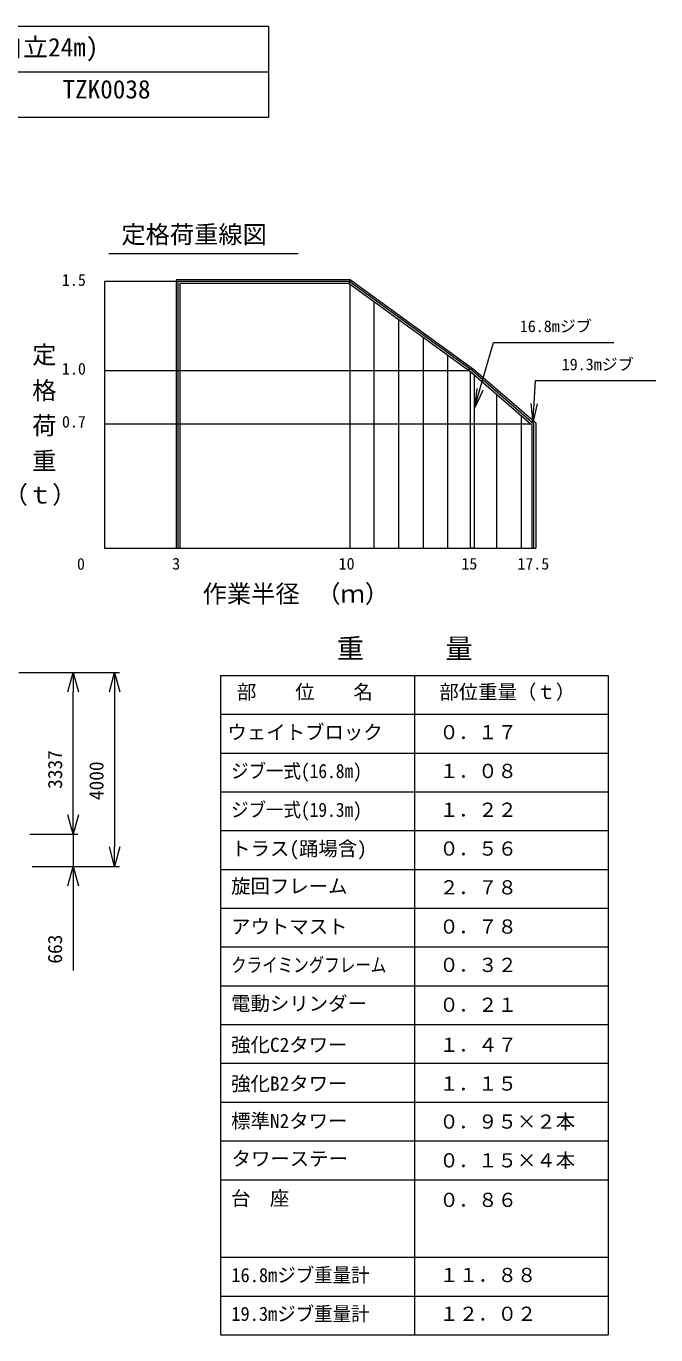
# Model space of a CAD drawing. Units: millimetres, scale not verified. Extents: x -18480 to 221138, y -24305 to 759804.
# Drawn here: x 5431 to 18415, y -216 to 26775 of the extents above; entities that cross this region are included whole.
import ezdxf
from ezdxf.enums import TextEntityAlignment as Align

# ---------------------------------------------------------------- set-up
doc = ezdxf.new("R2010")
doc.units = ezdxf.units.MM
doc.header["$LTSCALE"] = 40
doc.layers.add('0-1_10 常用実線', color=3, linetype='Continuous', lineweight=18)
doc.layers.add('0-4_05 寸法', color=7, linetype='Continuous', lineweight=18)
doc.styles.add('ＭＳ ゴシック', font='')
doc.styles.get('ＭＳ ゴシック').set_extended_font_data('MS Gothic')

msp = doc.modelspace()

# ---------------------------------------------------------------- linework, layer by layer
at = {"layer": '0-1_10 常用実線'}
for p, q in [((12103.6, 21505.68), (14633.6, 19672.35)), ((14633.6, 19672.35), (15898.6, 18572.35)), ((15898.6, 16005.68), (15898.6, 18572.35))]:
    msp.add_line(p, q, dxfattribs=at)
at = {"layer": '0-4_05 寸法'}
for p, q in [((-9766.84, 25831.24), (10428.24, 25831.24)), ((7134.38, 22085.68), (11038.74, 22085.68)), ((8561.6, 21505.68), (7043.6, 21505.68)), ((12116.57, 21545.68), (8521.6, 21545.68)), ((8521.6, 21545.68), (8521.6, 16005.68)), ((12090.63, 21465.68), (8601.6, 21465.68)), ((8601.6, 21465.68), (8601.6, 16005.68)), ((12116.57, 21545.68), (12090.63, 21465.68)), ((12103.6, 21456.28), (12103.6, 16005.68)), ((12609.6, 16005.68), (12609.6, 21089.61)), ((13115.6, 16005.68), (13115.6, 20722.95)), ((13621.6, 16005.68), (13621.6, 20356.28)), ((14127.6, 16005.68), (14127.6, 19989.61)), ((7043.6, 19672.35), (14565.43, 19672.35)), ((14593.6, 16005.68), (14593.6, 19651.93)), ((14593.6, 19651.93), (14673.6, 19584.56)), ((14673.6, 16005.68), (14673.6, 19584.56)), ((14850.24, 19263.75), (14673.6, 18898.72)), ((15139.6, 16005.68), (15139.6, 19179.34)), ((15970.77, 18985.3), (15877.56, 18590.64)), ((15645.6, 16005.68), (15645.6, 18739.34)), ((7043.6, 18572.35), (15837.64, 18572.35)), ((8521.6, 16005.68), (8601.6, 16005.68)), ((14673.6, 16005.68), (14593.6, 16005.68)), ((15858.6, 16005.68), (15938.6, 16005.68)), ((5278.42, 13445.64), (6499.75, 13445.64)), ((5278.42, 13445.64), (7354.18, 13445.64)), ((6399.75, 13445.64), (6399.75, 13045.64)), ((7254.18, 13445.64), (7254.18, 13045.64)), ((9435.58, 13383.56), (9435.58, -216.42)), ((9435.58, 13383.56), (17435.58, 13383.56)), ((13435.58, 13383.56), (13435.58, -216.42)), ((17435.58, 13383.56), (17435.58, -216.42)), ((6399.75, 10508.84), (6399.75, 13045.64)), ((7254.18, 13045.64), (7254.18, 9845.64)), ((9435.58, 12583.56), (17435.58, 12583.56)), ((9435.58, 11783.56), (17435.58, 11783.56)), ((6399.75, 10508.84), (6399.75, 10908.84)), ((9435.58, 10983.58), (17435.58, 10983.58)), ((6399.75, 10108.84), (6399.75, 10508.84)), ((6399.75, 10108.84), (6399.75, 10508.84)), ((5507.42, 10108.84), (6499.75, 10108.84)), ((5507.42, 10108.84), (6499.75, 10108.84)), ((6399.75, 10108.84), (6399.75, 9445.64)), ((9435.58, 10183.58), (17435.58, 10183.58)), ((7254.18, 9445.64), (7254.18, 9845.64)), ((5554.92, 9445.64), (6499.75, 9445.64)), ((5554.92, 9445.64), (7354.18, 9445.64)), ((6399.75, 9445.64), (6399.75, 9045.64)), ((9435.58, 9383.58), (17435.58, 9383.58)), ((6399.75, 9045.64), (6399.75, 7298.97)), ((9435.58, 8583.58), (17435.58, 8583.58)), ((9435.58, 7783.58), (17435.58, 7783.58)), ((9435.58, 6983.58), (17435.58, 6983.58)), ((9435.58, 6183.58), (17435.58, 6183.58)), ((9435.58, 5383.58), (17435.58, 5383.58)), ((9435.58, 4583.58), (17435.58, 4583.58)), ((9435.58, 3783.58), (17435.58, 3783.58)), ((9435.58, 2983.58), (17435.58, 2983.58)), ((9435.58, 2983.58), (17435.58, 2983.58)), ((9435.58, 1383.58), (17435.58, 1383.58)), ((9435.58, 583.58), (17435.58, 583.58)), ((9435.58, -216.42), (17435.58, -216.42))]:
    msp.add_line(p, q, dxfattribs=at)
msp.add_lwpolyline([(-9766.84, 26774.64), (10428.24, 26774.64), (10428.24, 24887.85), (-9766.84, 24887.85)], close=True, dxfattribs=at)
for points in [[(7043.6, 21505.68), (7043.6, 16005.68), (15898.6, 16005.68)], [(12090.63, 21465.68), (12116.57, 21545.68), (14658.51, 19703.69), (15938.6, 18590.57), (15938.6, 16005.68)], [(12090.63, 21465.68), (14522.17, 19703.69), (14658.51, 19703.69)], [(14722.3, 19301.3), (14673.6, 18898.72), (14786.27, 19282.52), (15070.89, 20252.03), (17550.15, 20252.03)], [(14522.17, 19703.69), (14608.69, 19641), (15858.6, 18554.12), (15858.6, 16005.68)], [(15837.74, 18994.2), (15877.56, 18590.64), (15904.26, 18989.75), (15936.05, 19465.14), (18415.31, 19465.14)], [(6292.57, 13045.64), (6399.75, 13445.64), (6506.93, 13045.64)], [(7147, 13045.64), (7254.18, 13445.64), (7361.36, 13045.64)], [(6506.93, 10508.84), (6399.75, 10108.84), (6292.57, 10508.84)], [(6506.93, 10508.84), (6399.75, 10108.84), (6292.57, 10508.84)], [(7361.36, 9845.64), (7254.18, 9445.64), (7147, 9845.64)], [(6292.57, 9045.64), (6399.75, 9445.64), (6506.93, 9045.64)]]:
    msp.add_lwpolyline(points, dxfattribs=at)
at = {"layer": '0-4_05 寸法', "color": 3}
msp.add_lwpolyline([(12103.6, 21505.68), (8561.6, 21505.68), (8561.6, 16005.68)], dxfattribs=at)

# ---------------------------------------------------------------- texts
at = {"layer": '0-4_05 寸法', "style": 'ＭＳ ゴシック'}
for s, height, p in [('図面名称   \u3000\u3000\u3000\u3000\u3000\u3000\u3000\u3000\u3000ハニークレーン OTS-15NH(自立24m)', 381.2, (-8926.84, 26035.99)), ('\u3000\u3000竹本機械工業株式会社     \u3000\u3000\u3000\u3000\u3000\u3000図番     \u3000\u3000\u3000\u3000TZK0038', 381.2, (-8892.17, 25169.32)), ('定格荷重線図', 366.6, (7393.74, 22185.68)), ('1.5', 241.9, (6168.43, 21345.78)), ('16.8mジブ', 241.9, (15610.89, 20392.03)), ('定', 366.6, (5555.22, 19703.5)), ('1.0', 241.9, (6168.43, 19515.68)), ('19.3mジブ', 241.9, (16476.05, 19605.14)), ('格', 366.6, (5555.22, 18969.58)), ('荷', 366.6, (5555.22, 18242.59)), ('0.7', 241.9, (6168.43, 18423.05)), ('重', 366.6, (5555.22, 17515.6)), ('（ｔ）', 366.6, (4966.91, 16819.1)), ('0', 241.9, (6479.09, 15490.21)), ('3', 241.9, (8442.26, 15494.46)), ('10', 241.9, (11873.52, 15494.46)), ('15', 241.9, (14404.67, 15494.46)), ('17.5', 241.9, (15559.6, 15494.46)), ('作業半径', 366.6, (9070.2, 14774.55)), ('（ｍ）', 366.6, (11414.76, 14774.41)), ('重\u3000\u3000\u3000量', 410.6, (11836.46, 13609.71)), ('部\u3000\u3000位\u3000\u3000名', 293.3, (9778.68, 12809.71)), ('部位重量（ｔ）', 293.3, (13951.87, 12809.71)), ('ウェイトブロック', 293.3, (9581.38, 11977.83)), ('０．１７', 293.3, (13951.87, 11978.6)), ('１．０８', 293.3, (13951.87, 11178.6)), ('１．２２', 293.3, (13951.87, 10378.6)), ('トラス(踊場含)', 293.3, (9657.37, 9577.84)), ('０．５６', 293.3, (13951.87, 9578.6)), ('旋回フレーム', 293.3, (9657.37, 8803.55)), ('２．７８', 293.3, (13951.87, 8778.6)), ('アウトマスト', 293.3, (9657.37, 7969.84)), ('０．７８', 293.3, (13951.87, 7969.84)), ('０．３２', 293.3, (13951.87, 7178.6)), ('電動シリンダー', 293.3, (9657.37, 6382.63)), ('０．２１', 293.3, (13951.87, 6356.24)), ('強化C2タワー', 293.3, (9657.37, 5530.84)), ('１．４７', 293.3, (13951.87, 5531.6)), ('強化B2タワー', 293.3, (9657.37, 4730.85)), ('１．１５', 293.3, (13951.87, 4731.61)), ('標準N2タワー', 293.3, (9657.37, 3959.48)), ('０．９５×２本', 293.3, (13951.87, 3947.34)), ('タワーステー', 293.3, (9667.06, 3182.59)), ('０．１５×４本', 293.3, (13951.87, 3147.35)), ('台\u3000座', 293.3, (9657.37, 2363.97)), ('０．８６', 293.3, (13951.87, 2332.86)), ('１１．８８', 293.3, (13951.87, 782.68)), ('１２．０２', 293.3, (13951.87, -17.31))]:
    msp.add_text(s, height=height, dxfattribs=at).set_placement(p, align=Align.BOTTOM_LEFT)
for s, p in [('3337', (6259.75, 11043.91)), ('4000', (7114.18, 10812.31)), ('663', (6259.75, 7438.97))]:
    msp.add_text(s, height=293.3, rotation=90, dxfattribs=at).set_placement(p, align=Align.BOTTOM_LEFT)
for s, width, p in [('ジブ一式(16.8m)', 0.9, (9657.37, 11177.83)), ('ジブ一式(19.3m)', 0.9, (9657.37, 10377.84)), ('クライミングフレーム', 0.8, (9657.37, 7177.84)), ('16.8mジブ重量計', 0.95, (9661.95, 781.92)), ('19.3mジブ重量計', 0.95, (9661.95, -18.07))]:
    msp.add_text(s, height=293.3, dxfattribs=dict(at, width=width)).set_placement(p, align=Align.BOTTOM_LEFT)

doc.saveas('drawing.dxf')
